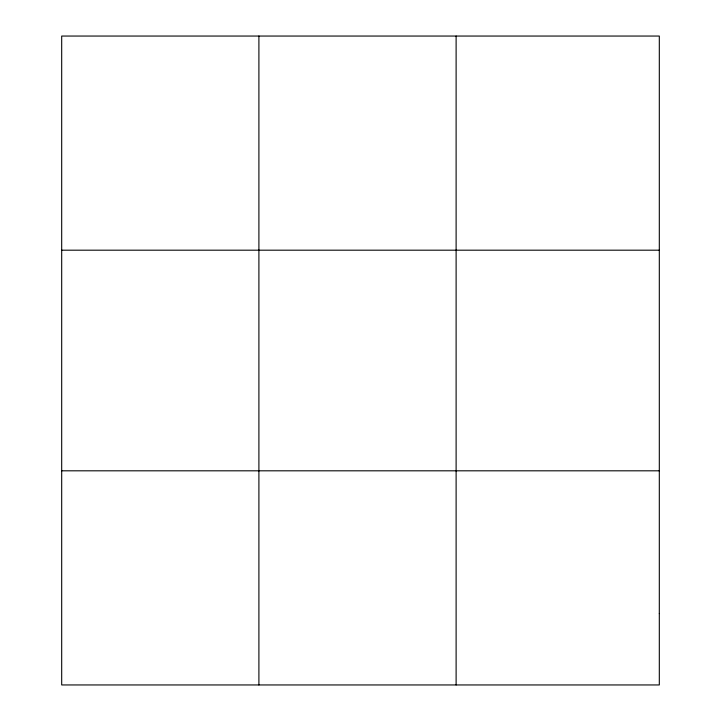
<?xml version="1.0" encoding="UTF-8"?>
<svg xmlns="http://www.w3.org/2000/svg" width="721" height="721" viewBox="0 0 721 721"><rect width="100%" height="100%" fill="white"/><g stroke="black" fill="none" stroke-linecap="round" stroke-linejoin="round"><path stroke-width="1.08" d="M61.691 250.187L659.309 250.187M61.691 470.813L659.309 470.813M456.114 36.05L456.114 684.95M258.902 36.05L258.902 684.95M659.309 613.571L659.309 684.95L61.691 684.95L61.691 36.05L659.309 36.05L659.309 613.571"/></g></svg>
